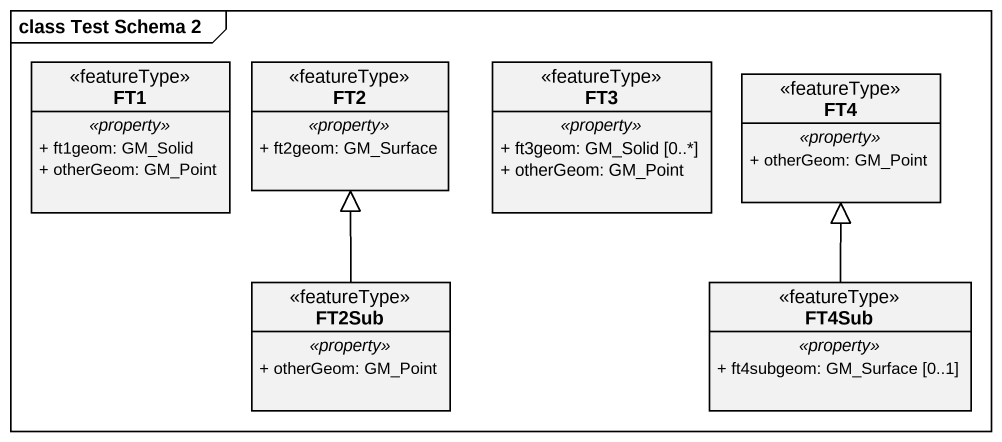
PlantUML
@startuml
mainframe class Test Schema 2
hide circle
hide empty members
skinparam classAttributeIconSize 0
class FT1 <<featureType>> {
  .. <<property>> ..
  + ft1geom: GM_Solid
  + otherGeom: GM_Point
}
class FT2 <<featureType>> {
  .. <<property>> ..
  + ft2geom: GM_Surface
}
class FT3 <<featureType>> {
  .. <<property>> ..
  + ft3geom: GM_Solid [0..*]
  + otherGeom: GM_Point
}
class FT4 <<featureType>> {
  .. <<property>> ..
  + otherGeom: GM_Point
}
class FT2Sub <<featureType>> {
  .. <<property>> ..
  + otherGeom: GM_Point
}
class FT4Sub <<featureType>> {
  .. <<property>> ..
  + ft4subgeom: GM_Surface [0..1]
}
FT2Sub -up-|> FT2
FT4Sub -up-|> FT4
@enduml
